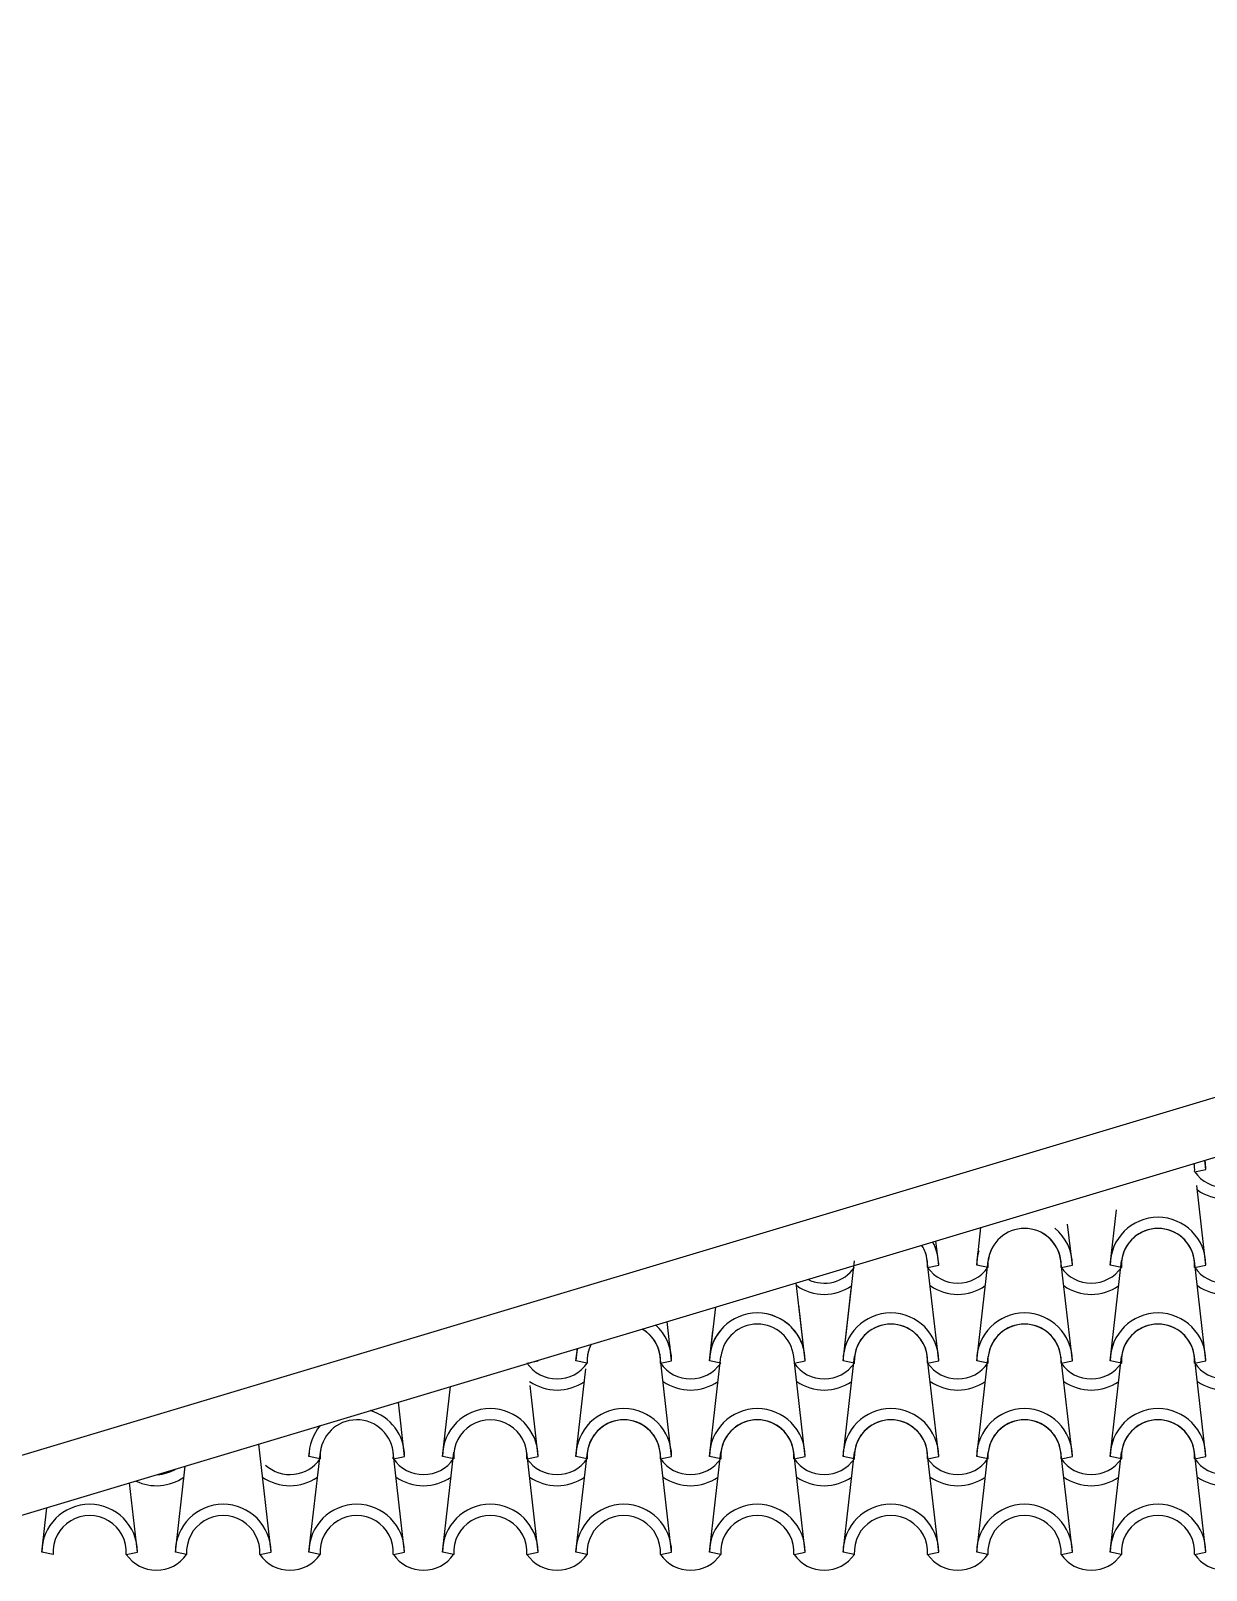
# Model space of a CAD drawing. Header units: millimetres. Extents: x -255 to 41745, y 236 to 29936.
# Drawn here: x 21208 to 22744, y 25007 to 27018 of the extents above; entities that cross this region are included whole.
import ezdxf

# ---------------------------------------------------------------- set-up
doc = ezdxf.new("R2010")
doc.units = ezdxf.units.MM
doc.layers.add('1', color=1, linetype='Continuous')
doc.layers.add('CALIDADES', color=7, linetype='Continuous')

msp = doc.modelspace()

# ---------------------------------------------------------------- linework, layer by layer
at = {"layer": '1'}
for p, q in [((22743.8, 25530.6), (22742.4, 25542.6)), ((22729.1, 25527.6), (22743.8, 25530.6)), ((22729.1, 25527.6), (22743.8, 25530.6)), ((22743.8, 25405.6), (22731.9, 25509.5)), ((22618.8, 25405.6), (22627, 25478)), ((22444.3, 25405.6), (22449.9, 25454.9)), ((22569.3, 25405.6), (22563.2, 25458.9)), ((22394.7, 25405.6), (22391.1, 25437.3)), ((22444.3, 25405.6), (22446.3, 25423.8)), ((22269.7, 25280.6), (22284.7, 25411.3)), ((22269.7, 25280.6), (22284.7, 25411.3)), ((22394.7, 25280.6), (22379.8, 25411.3)), ((22394.7, 25280.6), (22379.8, 25411.3)), ((22380.1, 25402.6), (22394.7, 25405.6)), ((22380.1, 25402.6), (22394.7, 25405.6)), ((22380.1, 25402.6), (22394.7, 25405.6)), ((22380.1, 25402.6), (22394.7, 25405.6)), ((22394.7, 25405.6), (22394.4, 25408.3)), ((22444.3, 25280.6), (22459.2, 25411.3)), ((22444.3, 25280.6), (22459.2, 25411.3)), ((22458.9, 25402.6), (22444.3, 25405.6)), ((22458.9, 25402.6), (22444.3, 25405.6)), ((22458.9, 25402.6), (22444.3, 25405.6)), ((22458.9, 25402.6), (22444.3, 25405.6)), ((22569.3, 25280.6), (22554.3, 25411.3)), ((22554.6, 25402.6), (22569.3, 25405.6)), ((22554.6, 25402.6), (22569.3, 25405.6)), ((22618.8, 25280.6), (22633.7, 25411.3)), ((22633.4, 25402.6), (22618.8, 25405.6)), ((22633.4, 25402.6), (22618.8, 25405.6)), ((22743.8, 25280.6), (22728.8, 25411.3)), ((22729.1, 25402.6), (22743.8, 25405.6)), ((22729.1, 25402.6), (22743.8, 25405.6)), ((22220.2, 25280.6), (22208.6, 25382.5)), ((22220.2, 25280.6), (22208.6, 25382.5)), ((22269.7, 25280.6), (22280.4, 25374.1)), ((22269.7, 25280.6), (22280.4, 25374.1)), ((22095.2, 25280.6), (22103.3, 25350.9)), ((22220.2, 25280.6), (22211.9, 25353.5)), ((22220.2, 25280.6), (22211.9, 25353.5)), ((22045.7, 25280.6), (22039.9, 25331.9)), ((22095.2, 25280.6), (22099.7, 25319.9)), ((22045.7, 25280.6), (22043.2, 25302.9)), ((21856.6, 25277.6), (21871.2, 25280.6)), ((21856.6, 25277.6), (21871.2, 25280.6)), ((21871.2, 25280.6), (21871.2, 25281.3)), ((21920.7, 25280.6), (21922.6, 25296.7)), ((21935.4, 25277.6), (21920.7, 25280.6)), ((21935.4, 25277.6), (21920.7, 25280.6)), ((22045.7, 25155.6), (22030.8, 25286.3)), ((22031.1, 25277.6), (22045.7, 25280.6)), ((22031.1, 25277.6), (22045.7, 25280.6)), ((22031.1, 25277.6), (22045.7, 25280.6)), ((22031.1, 25277.6), (22045.7, 25280.6)), ((22095.2, 25155.6), (22110.2, 25286.3)), ((22109.9, 25277.6), (22095.2, 25280.6)), ((22109.9, 25277.6), (22095.2, 25280.6)), ((22109.9, 25277.6), (22095.2, 25280.6)), ((22109.9, 25277.6), (22095.2, 25280.6)), ((22220.2, 25155.6), (22205.3, 25286.3)), ((22220.2, 25155.6), (22205.3, 25286.3)), ((22205.6, 25277.6), (22220.2, 25280.6)), ((22205.6, 25277.6), (22220.2, 25280.6)), ((22205.6, 25277.6), (22220.2, 25280.6)), ((22205.6, 25277.6), (22220.2, 25280.6)), ((22205.6, 25277.6), (22220.2, 25280.6)), ((22205.6, 25277.6), (22220.2, 25280.6)), ((22205.6, 25277.6), (22220.2, 25280.6)), ((22205.6, 25277.6), (22220.2, 25280.6)), ((22269.7, 25155.6), (22284.7, 25286.3)), ((22269.7, 25155.6), (22284.7, 25286.3)), ((22284.4, 25277.6), (22269.7, 25280.6)), ((22284.4, 25277.6), (22269.7, 25280.6)), ((22284.4, 25277.6), (22269.7, 25280.6)), ((22284.4, 25277.6), (22269.7, 25280.6)), ((22284.4, 25277.6), (22269.7, 25280.6)), ((22284.4, 25277.6), (22269.7, 25280.6)), ((22284.4, 25277.6), (22269.7, 25280.6)), ((22284.4, 25277.6), (22269.7, 25280.6)), ((22394.7, 25155.6), (22379.8, 25286.3)), ((22380.1, 25277.6), (22394.7, 25280.6)), ((22380.1, 25277.6), (22394.7, 25280.6)), ((22380.1, 25277.6), (22394.7, 25280.6)), ((22380.1, 25277.6), (22394.7, 25280.6)), ((22444.3, 25155.6), (22459.2, 25286.3)), ((22458.9, 25277.6), (22444.3, 25280.6)), ((22458.9, 25277.6), (22444.3, 25280.6)), ((22458.9, 25277.6), (22444.3, 25280.6)), ((22458.9, 25277.6), (22444.3, 25280.6)), ((22569.3, 25155.6), (22554.3, 25286.3)), ((22554.6, 25277.6), (22569.3, 25280.6)), ((22554.6, 25277.6), (22569.3, 25280.6)), ((22618.8, 25155.6), (22633.7, 25286.3)), ((22633.4, 25277.6), (22618.8, 25280.6)), ((22633.4, 25277.6), (22618.8, 25280.6)), ((22743.8, 25155.6), (22728.8, 25286.3)), ((22729.1, 25277.6), (22743.8, 25280.6)), ((22729.1, 25277.6), (22743.8, 25280.6)), ((21920.7, 25155.6), (21933.8, 25270.1)), ((21746.2, 25155.6), (21756.7, 25246.9)), ((21871.2, 25155.6), (21860.7, 25248.1)), ((21696.7, 25155.6), (21688.6, 25226.5)), ((21522.2, 25030.6), (21506.1, 25171.8)), ((21571.7, 25155.6), (21572.4, 25161.7)), ((21571.7, 25030.6), (21586.7, 25161.3)), ((21696.7, 25030.6), (21681.8, 25161.3)), ((21746.2, 25030.6), (21761.2, 25161.3)), ((21871.2, 25030.6), (21856.3, 25161.3)), ((21920.7, 25030.6), (21935.7, 25161.3)), ((22045.7, 25030.6), (22030.8, 25161.3)), ((22095.2, 25030.6), (22110.2, 25161.3)), ((22220.2, 25030.6), (22205.3, 25161.3)), ((22220.2, 25030.6), (22205.3, 25161.3)), ((22269.7, 25030.6), (22284.7, 25161.3)), ((22269.7, 25030.6), (22284.7, 25161.3)), ((22394.7, 25030.6), (22379.8, 25161.3)), ((22444.3, 25030.6), (22459.2, 25161.3)), ((22569.3, 25030.6), (22554.3, 25161.3)), ((22618.8, 25030.6), (22633.7, 25161.3)), ((22743.8, 25030.6), (22728.8, 25161.3)), ((21397.2, 25030.6), (21410.1, 25143)), ((21586.4, 25152.6), (21571.7, 25155.6)), ((21586.4, 25152.6), (21571.7, 25155.6)), ((21682.1, 25152.6), (21696.7, 25155.6)), ((21682.1, 25152.6), (21696.7, 25155.6)), ((21760.9, 25152.6), (21746.2, 25155.6)), ((21760.9, 25152.6), (21746.2, 25155.6)), ((21856.6, 25152.6), (21871.2, 25155.6)), ((21856.6, 25152.6), (21871.2, 25155.6)), ((21935.4, 25152.6), (21920.7, 25155.6)), ((21935.4, 25152.6), (21920.7, 25155.6)), ((22031.1, 25152.6), (22045.7, 25155.6)), ((22031.1, 25152.6), (22045.7, 25155.6)), ((22109.9, 25152.6), (22095.2, 25155.6)), ((22109.9, 25152.6), (22095.2, 25155.6)), ((22205.6, 25152.6), (22220.2, 25155.6)), ((22205.6, 25152.6), (22220.2, 25155.6)), ((22205.6, 25152.6), (22220.2, 25155.6)), ((22205.6, 25152.6), (22220.2, 25155.6)), ((22284.4, 25152.6), (22269.7, 25155.6)), ((22284.4, 25152.6), (22269.7, 25155.6)), ((22284.4, 25152.6), (22269.7, 25155.6)), ((22284.4, 25152.6), (22269.7, 25155.6)), ((22380.1, 25152.6), (22394.7, 25155.6)), ((22380.1, 25152.6), (22394.7, 25155.6)), ((22458.9, 25152.6), (22444.3, 25155.6)), ((22458.9, 25152.6), (22444.3, 25155.6)), ((22554.6, 25152.6), (22569.3, 25155.6)), ((22554.6, 25152.6), (22569.3, 25155.6)), ((22633.4, 25152.6), (22618.8, 25155.6)), ((22633.4, 25152.6), (22618.8, 25155.6)), ((22729.1, 25152.6), (22743.8, 25155.6)), ((22729.1, 25152.6), (22743.8, 25155.6)), ((21347.7, 25030.6), (21337.4, 25121.1)), ((21222.7, 25030.6), (21229.4, 25088.7)), ((21237.4, 25027.6), (21222.7, 25030.6)), ((21333.1, 25027.6), (21347.7, 25030.6)), ((21411.9, 25027.6), (21397.2, 25030.6)), ((21507.6, 25027.6), (21522.2, 25030.6)), ((21586.4, 25027.6), (21571.7, 25030.6)), ((21682.1, 25027.6), (21696.7, 25030.6)), ((21760.9, 25027.6), (21746.2, 25030.6)), ((21856.6, 25027.6), (21871.2, 25030.6)), ((21935.4, 25027.6), (21920.7, 25030.6)), ((22031.1, 25027.6), (22045.7, 25030.6)), ((22109.9, 25027.6), (22095.2, 25030.6)), ((22205.6, 25027.6), (22220.2, 25030.6)), ((22205.6, 25027.6), (22220.2, 25030.6)), ((22284.4, 25027.6), (22269.7, 25030.6)), ((22284.4, 25027.6), (22269.7, 25030.6)), ((22380.1, 25027.6), (22394.7, 25030.6)), ((22458.9, 25027.6), (22444.3, 25030.6)), ((22554.6, 25027.6), (22569.3, 25030.6)), ((22633.4, 25027.6), (22618.8, 25030.6)), ((22729.1, 25027.6), (22743.8, 25030.6))]:
    msp.add_line(p, q, dxfattribs=at)
for centre, radius, start, end in [((22681.3, 25530.6), 62.5, 0, 11.2077), ((22681.3, 25530.6), 62.5, 0, 11.2077), ((22681.3, 25530.6), 47.9, 6.838, 9.5287), ((22681.3, 25530.6), 47.9, 356.4887, 9.5287), ((22681.3, 25530.6), 47.9, 356.4887, 9.5287), ((22768.6, 25554.9), 47.9, 214.756, 325.244), ((22768.6, 25554.9), 47.9, 214.756, 325.244), ((22768.6, 25554.9), 62.5, 234.9308, 305.0692), ((22768.6, 25554.9), 62.5, 234.9308, 305.0692), ((22681.3, 25405.6), 62.5, 0, 180), ((22681.3, 25405.6), 62.5, 0, 180), ((22506.8, 25405.6), 47.9, 6.838, 173.162), ((22506.8, 25405.6), 47.9, 356.4887, 63.3935), ((22506.8, 25405.6), 47.9, 356.4887, 63.3935), ((22506.8, 25405.6), 47.9, 6.838, 63.3935), ((22506.8, 25405.6), 62.5, 0, 50.6104), ((22506.8, 25405.6), 62.5, 0, 50.6104), ((22681.3, 25405.6), 47.9, 356.4887, 183.5113), ((22681.3, 25405.6), 47.9, 356.4887, 183.5113), ((22681.3, 25405.6), 47.9, 6.838, 173.162), ((22681.3, 25405.6), 47.9, 6.838, 173.162), ((22332.2, 25405.6), 47.9, 6.838, 33.0143), ((22332.2, 25405.6), 47.9, 356.4887, 33.0143), ((22332.2, 25405.6), 47.9, 356.4887, 33.0143), ((22332.2, 25405.6), 62.5, 0, 29.1366), ((22332.2, 25405.6), 62.5, 0, 29.1366), ((22506.8, 25405.6), 62.5, 162.7881, 180), ((22506.8, 25405.6), 62.5, 162.7881, 180), ((22506.8, 25405.6), 47.9, 150.005, 183.5113), ((22506.8, 25405.6), 47.9, 150.005, 183.5113), ((22506.8, 25405.6), 47.9, 150.005, 173.162), ((22245.1, 25429.9), 47.9, 243.531, 325.244), ((22245.1, 25429.9), 47.9, 243.531, 325.244), ((22245.1, 25429.9), 47.9, 243.531, 325.244), ((22245.1, 25429.9), 47.9, 243.531, 325.244), ((22332.2, 25405.6), 47.9, 356.4887, 358.1111), ((22332.2, 25405.6), 47.9, 356.4887, 358.1111), ((22419.6, 25429.9), 47.9, 214.756, 325.244), ((22419.6, 25429.9), 47.9, 214.756, 325.244), ((22419.6, 25429.9), 47.9, 214.756, 325.244), ((22419.6, 25429.9), 47.9, 214.756, 325.244), ((22332.2, 25405.6), 62.5, 0, 2.5537), ((22332.2, 25405.6), 62.5, 0, 2.5537), ((22594.1, 25429.9), 47.9, 214.756, 325.244), ((22594.1, 25429.9), 47.9, 214.756, 325.244), ((22768.6, 25429.9), 47.9, 214.756, 325.244), ((22768.6, 25429.9), 47.9, 214.756, 325.244), ((22245.1, 25429.9), 62.5, 234.9308, 305.0692), ((22245.1, 25429.9), 62.5, 234.9308, 305.0692), ((22419.6, 25429.9), 62.5, 234.9308, 305.0692), ((22419.6, 25429.9), 62.5, 234.9308, 305.0692), ((22594.1, 25429.9), 62.5, 234.9308, 305.0692), ((22768.6, 25429.9), 62.5, 234.9308, 305.0692), ((22157.7, 25280.6), 62.5, 0, 180), ((22157.7, 25280.6), 62.5, 0, 180), ((22157.7, 25280.6), 62.5, 0, 77.0391), ((22157.7, 25280.6), 62.5, 0, 77.0391), ((22332.2, 25280.6), 62.5, 0, 180), ((22332.2, 25280.6), 62.5, 0, 180), ((22332.2, 25280.6), 62.5, 0, 180), ((22332.2, 25280.6), 62.5, 0, 180), ((22506.8, 25280.6), 62.5, 0, 180), ((22506.8, 25280.6), 62.5, 0, 180), ((22681.3, 25280.6), 62.5, 0, 180), ((22681.3, 25280.6), 62.5, 0, 180), ((21983.2, 25280.6), 47.9, 356.4887, 60.0657), ((21983.2, 25280.6), 47.9, 6.838, 60.0657), ((21983.2, 25280.6), 47.9, 356.4887, 60.0657), ((21983.2, 25280.6), 62.5, 0, 48.4645), ((21983.2, 25280.6), 62.5, 0, 48.4645), ((22157.7, 25280.6), 62.5, 136.3594, 180), ((22157.7, 25280.6), 62.5, 136.3594, 180), ((22157.7, 25280.6), 47.9, 6.838, 173.162), ((22332.2, 25280.6), 47.9, 356.4887, 183.5113), ((22332.2, 25280.6), 47.9, 356.4887, 183.5113), ((22332.2, 25280.6), 47.9, 6.838, 173.162), ((22506.8, 25280.6), 47.9, 356.4887, 183.5113), ((22506.8, 25280.6), 47.9, 356.4887, 183.5113), ((22506.8, 25280.6), 47.9, 6.838, 173.162), ((22681.3, 25280.6), 47.9, 356.4887, 183.5113), ((22681.3, 25280.6), 47.9, 356.4887, 183.5113), ((22681.3, 25280.6), 47.9, 6.838, 173.162), ((21983.2, 25280.6), 47.9, 153.3328, 183.5113), ((21983.2, 25280.6), 47.9, 153.3328, 183.5113), ((21983.2, 25280.6), 47.9, 153.3328, 173.162), ((21983.2, 25280.6), 62.5, 0, 20.5228), ((21983.2, 25280.6), 62.5, 0, 20.5228), ((21808.7, 25280.6), 62.5, 0, 0.6865), ((21808.7, 25280.6), 62.5, 0, 0.6865), ((21983.2, 25280.6), 62.5, 164.9339, 180), ((21983.2, 25280.6), 62.5, 164.9339, 180), ((21983.2, 25280.6), 47.9, 6.838, 21.6891), ((21983.2, 25280.6), 47.9, 356.4887, 21.6891), ((21983.2, 25280.6), 47.9, 356.4887, 21.6891), ((21896, 25304.9), 47.9, 214.756, 325.244), ((21896, 25304.9), 47.9, 214.756, 325.244), ((22070.5, 25304.9), 47.9, 214.756, 325.244), ((22070.5, 25304.9), 47.9, 214.756, 325.244), ((22070.5, 25304.9), 47.9, 214.756, 325.244), ((22070.5, 25304.9), 47.9, 214.756, 325.244), ((22245.1, 25304.9), 47.9, 214.756, 325.244), ((22245.1, 25304.9), 47.9, 214.756, 325.244), ((22245.1, 25304.9), 47.9, 214.756, 325.244), ((22245.1, 25304.9), 47.9, 214.756, 325.244), ((22245.1, 25304.9), 47.9, 214.756, 325.244), ((22245.1, 25304.9), 47.9, 214.756, 325.244), ((22245.1, 25304.9), 47.9, 214.756, 325.244), ((22245.1, 25304.9), 47.9, 214.756, 325.244), ((22419.6, 25304.9), 47.9, 214.756, 325.244), ((22419.6, 25304.9), 47.9, 214.756, 325.244), ((22419.6, 25304.9), 47.9, 214.756, 325.244), ((22419.6, 25304.9), 47.9, 214.756, 325.244), ((22594.1, 25304.9), 47.9, 214.756, 325.244), ((22594.1, 25304.9), 47.9, 214.756, 325.244), ((22768.6, 25304.9), 47.9, 214.756, 325.244), ((22768.6, 25304.9), 47.9, 214.756, 325.244), ((21896, 25304.9), 62.5, 234.9308, 305.0692), ((21896, 25304.9), 62.5, 234.9308, 305.0692), ((22070.5, 25304.9), 62.5, 234.9308, 305.0692), ((22070.5, 25304.9), 62.5, 234.9308, 305.0692), ((22245.1, 25304.9), 62.5, 234.9308, 305.0692), ((22245.1, 25304.9), 62.5, 234.9308, 305.0692), ((22419.6, 25304.9), 62.5, 234.9308, 305.0692), ((22594.1, 25304.9), 62.5, 234.9308, 305.0692), ((22768.6, 25304.9), 62.5, 234.9308, 305.0692), ((21634.2, 25155.6), 47.9, 356.4887, 173.162), ((21634.2, 25155.6), 62.5, 0, 73.5774), ((21808.7, 25155.6), 62.5, 0, 180), ((21808.7, 25155.6), 62.5, 0, 180), ((21808.7, 25155.6), 47.9, 356.4887, 183.5113), ((21983.2, 25155.6), 62.5, 0, 180), ((21983.2, 25155.6), 62.5, 0, 180), ((21983.2, 25155.6), 47.9, 356.4887, 183.5113), ((21983.2, 25155.6), 47.9, 356.4887, 183.5113), ((21983.2, 25155.6), 47.9, 6.838, 173.162), ((22157.7, 25155.6), 62.5, 0, 180), ((22157.7, 25155.6), 62.5, 0, 180), ((22157.7, 25155.6), 47.9, 356.4887, 183.5113), ((22157.7, 25155.6), 47.9, 356.4887, 183.5113), ((22157.7, 25155.6), 47.9, 6.838, 173.162), ((22332.2, 25155.6), 62.5, 0, 180), ((22332.2, 25155.6), 62.5, 0, 180), ((22332.2, 25155.6), 47.9, 356.4887, 183.5113), ((22332.2, 25155.6), 47.9, 356.4887, 183.5113), ((22332.2, 25155.6), 47.9, 6.838, 173.162), ((22506.8, 25155.6), 62.5, 0, 180), ((22506.8, 25155.6), 62.5, 0, 180), ((22506.8, 25155.6), 47.9, 356.4887, 183.5113), ((22506.8, 25155.6), 47.9, 356.4887, 183.5113), ((22506.8, 25155.6), 47.9, 6.838, 173.162), ((22681.3, 25155.6), 62.5, 0, 180), ((22681.3, 25155.6), 62.5, 0, 180), ((22681.3, 25155.6), 47.9, 356.4887, 183.5113), ((22681.3, 25155.6), 47.9, 356.4887, 183.5113), ((22681.3, 25155.6), 47.9, 6.838, 173.162), ((21634.2, 25155.6), 62.5, 139.8211, 180), ((21634.2, 25155.6), 62.5, 174.5046, 180), ((21634.2, 25155.6), 47.9, 167.1796, 183.5113), ((21634.2, 25155.6), 47.9, 167.1796, 183.5113), ((21634.2, 25155.6), 47.9, 167.1796, 173.162), ((21372.5, 25179.9), 47.9, 271.3499, 302.0486), ((21547, 25179.9), 47.9, 227.867, 325.244), ((21547, 25179.9), 47.9, 227.867, 325.244), ((21721.5, 25179.9), 47.9, 214.756, 325.244), ((21721.5, 25179.9), 47.9, 214.756, 325.244), ((21896, 25179.9), 47.9, 214.756, 325.244), ((21896, 25179.9), 47.9, 214.756, 325.244), ((22070.5, 25179.9), 47.9, 214.756, 325.244), ((22070.5, 25179.9), 47.9, 214.756, 325.244), ((22245.1, 25179.9), 47.9, 214.756, 325.244), ((22245.1, 25179.9), 47.9, 214.756, 325.244), ((22245.1, 25179.9), 47.9, 214.756, 325.244), ((22245.1, 25179.9), 47.9, 214.756, 325.244), ((22419.6, 25179.9), 47.9, 214.756, 325.244), ((22419.6, 25179.9), 47.9, 214.756, 325.244), ((22594.1, 25179.9), 47.9, 214.756, 325.244), ((22594.1, 25179.9), 47.9, 214.756, 325.244), ((22768.6, 25179.9), 47.9, 214.756, 325.244), ((22768.6, 25179.9), 47.9, 214.756, 325.244), ((21372.5, 25179.9), 62.5, 244.3727, 305.0692), ((21547, 25179.9), 62.5, 234.9308, 305.0692), ((21721.5, 25179.9), 62.5, 234.9308, 305.0692), ((21896, 25179.9), 62.5, 234.9308, 305.0692), ((22070.5, 25179.9), 62.5, 234.9308, 305.0692), ((22245.1, 25179.9), 62.5, 234.9308, 305.0692), ((22245.1, 25179.9), 62.5, 234.9308, 305.0692), ((22419.6, 25179.9), 62.5, 234.9308, 305.0692), ((22594.1, 25179.9), 62.5, 234.9308, 305.0692), ((22768.6, 25179.9), 62.5, 234.9308, 305.0692), ((21285.2, 25030.6), 62.5, 0, 180), ((21285.2, 25030.6), 47.9, 356.4887, 183.5113), ((21459.7, 25030.6), 62.5, 0, 180), ((21459.7, 25030.6), 47.9, 356.4887, 183.5113), ((21634.2, 25030.6), 62.5, 0, 180), ((21634.2, 25030.6), 47.9, 356.4887, 183.5113), ((21808.7, 25030.6), 62.5, 0, 180), ((21808.7, 25030.6), 47.9, 356.4887, 183.5113), ((21983.2, 25030.6), 62.5, 0, 180), ((21983.2, 25030.6), 47.9, 356.4887, 183.5113), ((22157.7, 25030.6), 62.5, 0, 180), ((22157.7, 25030.6), 47.9, 356.4887, 183.5113), ((22332.2, 25030.6), 62.5, 0, 180), ((22332.2, 25030.6), 47.9, 356.4887, 183.5113), ((22506.8, 25030.6), 62.5, 0, 180), ((22506.8, 25030.6), 47.9, 356.4887, 183.5113), ((22681.3, 25030.6), 62.5, 0, 180), ((22681.3, 25030.6), 47.9, 356.4887, 183.5113), ((21372.5, 25054.9), 47.9, 214.756, 325.244), ((21547, 25054.9), 47.9, 214.756, 325.244), ((21721.5, 25054.9), 47.9, 214.756, 325.244), ((21896, 25054.9), 47.9, 214.756, 325.244), ((22070.5, 25054.9), 47.9, 214.756, 325.244), ((22245.1, 25054.9), 47.9, 214.756, 325.244), ((22245.1, 25054.9), 47.9, 214.756, 325.244), ((22419.6, 25054.9), 47.9, 214.756, 325.244), ((22594.1, 25054.9), 47.9, 214.756, 325.244), ((22768.6, 25054.9), 47.9, 214.756, 325.244)]:
    msp.add_arc(centre, radius, start, end, dxfattribs=at)
at = {"layer": 'CALIDADES'}
for p, q in [((20942, 25080.8), (27399.4, 27018.1)), ((20963.6, 25009), (27410.4, 26943.1))]:
    msp.add_line(p, q, dxfattribs=at)

doc.saveas('drawing.dxf')
